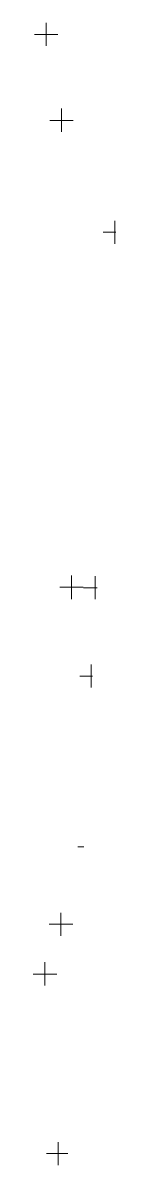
# Model space of a CAD drawing. Header units: metres. Extents: x 547847 to 551052, y 1837827 to 1840761.
# Drawn here: x 549506.2 to 549510.6, y 1840000.3 to 1840060.7 of the extents above; entities that cross this region are included whole.
import ezdxf

# ---------------------------------------------------------------- set-up
doc = ezdxf.new("R2010")
doc.units = ezdxf.units.M
doc.header["$LTSCALE"] = 0.6
doc.layers.add('4', color=7, linetype='Continuous', lineweight=13)

msp = doc.modelspace()

# ---------------------------------------------------------------- linework, layer by layer
at = {"layer": '4'}
for p, q in [((549506.88, 1840059.47), (549506.88, 1840060.69)), ((549507.49, 1840060.08), (549506.27, 1840060.08)), ((549507.69, 1840054.92), (549507.69, 1840056.16)), ((549508.3, 1840055.53), (549507.08, 1840055.53)), ((549510.51, 1840049), (549510.51, 1840050.22)), ((549510.55, 1840049.61), (549509.89, 1840049.61)), ((549508.22, 1840030.21), (549508.22, 1840031.45)), ((549509.46, 1840030.2), (549509.46, 1840031.42)), ((549508.83, 1840030.84), (549507.61, 1840030.84)), ((549509.57, 1840030.81), (549508.85, 1840030.81)), ((549509.26, 1840025.52), (549509.26, 1840026.74)), ((549509.33, 1840026.13), (549508.65, 1840026.13)), ((549508.86, 1840017.1), (549508.55, 1840017.1)), ((549507.65, 1840012.39), (549507.65, 1840013.61)), ((549508.28, 1840013), (549507.04, 1840013)), ((549506.81, 1840009.76), (549506.81, 1840010.99)), ((549507.44, 1840010.37), (549506.2, 1840010.37)), ((549507.52, 1840000.26), (549507.52, 1840001.48)), ((549508.02, 1840000.87), (549506.9, 1840000.87))]:
    msp.add_line(p, q, dxfattribs=at)

doc.saveas('drawing.dxf')
